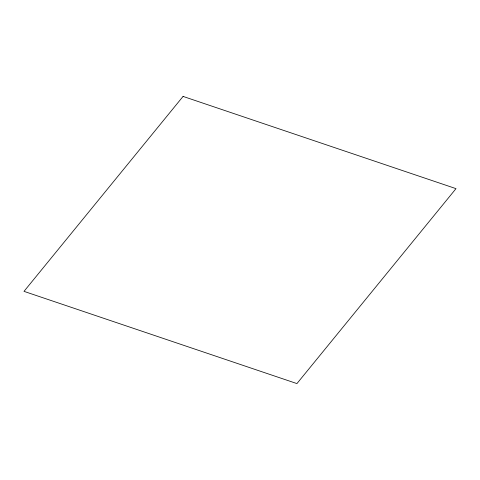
<?xml version="1.0" encoding="UTF-8"?>
<svg xmlns="http://www.w3.org/2000/svg" width="480" height="480" viewBox="0 0 480 480"><rect width="100%" height="100%" fill="white"/><g stroke="black" fill="none" stroke-linecap="round" stroke-linejoin="round"><path stroke-width="0.72" d="M183.072 96.414L24 291.36L296.928 383.586L456 188.64L183.072 96.414"/></g></svg>
